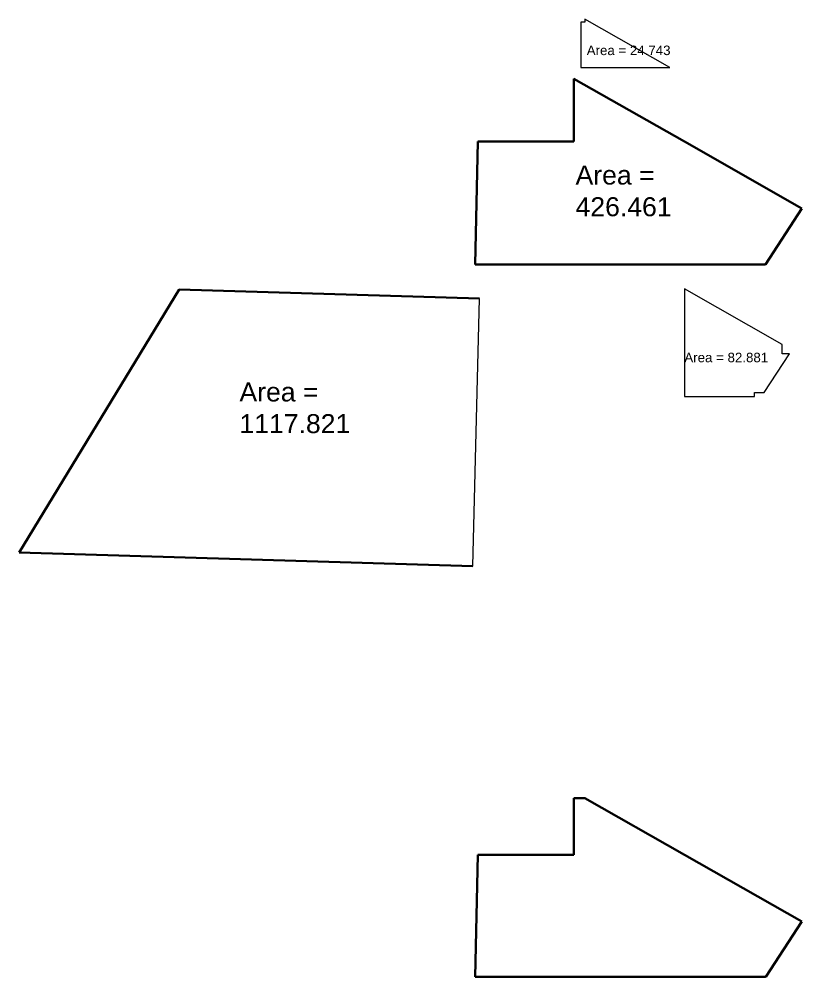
# Model space of a CAD drawing. Header units: inches. Extents: x 4069 to 291496, y -47643 to 12535.
# Drawn here: x 119770 to 120758, y -22708 to -21499 of the extents above; entities that cross this region are included whole.
import ezdxf

# ---------------------------------------------------------------- set-up
doc = ezdxf.new("R2010")
doc.units = ezdxf.units.IN
doc.header["$LTSCALE"] = 5
doc.header["$MEASUREMENT"] = 0
doc.layers.add('A-WALL', color=7, linetype='Continuous', lineweight=9)
doc.styles.get("Standard").update_dxf_attribs({"font": 'arial.ttf'})

msp = doc.modelspace()

# ---------------------------------------------------------------- linework, layer by layer
at = {"layer": 'A-WALL', "lineweight": 30}
for p, q in [((120469.79373, -21574.20031), (120469.79373, -21653.54256)), ((120469.79373, -21574.20031), (120609.36052, -21653.54256)), ((120345.22737, -21808.82489), (120348.90746, -21653.54256)), ((120348.90746, -21653.54256), (120469.79373, -21653.54256)), ((120609.36052, -21653.54256), (120757.6064, -21737.81878)), ((120757.6064, -21737.81878), (120711.7236, -21808.82489)), ((120711.7236, -21808.82489), (120345.22737, -21808.82489)), ((119769.8616, -22172.57904), (119971.78348, -21840.45667)), ((120350.6147, -21851.7664), (119971.78348, -21840.45667)), ((119769.8616, -22172.57904), (120342.60642, -22189.67791)), ((120469.79373, -22482.71789), (120469.79373, -22554.10129)), ((120483.79373, -22482.71789), (120469.79373, -22482.71789)), ((120483.79373, -22482.71789), (120609.36052, -22554.10129)), ((120345.25107, -22708.38362), (120348.90746, -22554.10129)), ((120348.90746, -22554.10129), (120469.79373, -22554.10129)), ((120609.36052, -22554.10129), (120757.6064, -22638.37751)), ((120757.6064, -22638.37751), (120712.36978, -22708.38362)), ((120711.7236, -22708.38362), (120345.25107, -22708.38362))]:
    msp.add_line(p, q, dxfattribs=at)
at = {"layer": 'A-WALL', "ltscale": 5}
for points in [[(120483.79373, -21498.89569), (120483.79373, -21502.54303), (120478.79373, -21502.54303), (120478.79373, -21523.92642), (120478.79373, -21559.92642), (120483.79373, -21559.92642), (120591.14969, -21559.92642)], [(120609.36052, -21653.54256), (120469.79373, -21574.20031), (120469.79373, -21653.54256), (120348.90746, -21653.54256), (120345.22737, -21808.82489), (120711.7236, -21808.82489), (120757.6064, -21737.81878)], [(120350.6147, -21851.7664), (119971.78348, -21840.45667), (119769.8616, -22172.57904), (120342.60642, -22189.67791)], [(120741.83349, -21921.37778), (120732.74716, -21921.37778), (120732.74716, -21909.77159), (120609.36052, -21839.62759), (120609.36052, -21843.27492), (120609.36052, -21970.55725), (120609.36052, -21975.55725), (120697.7236, -21975.55725), (120697.7236, -21970.55725), (120710.05466, -21970.55725)], [(120757.6064, -22638.37751), (120609.36052, -22554.10129), (120483.79373, -22482.71789), (120469.79373, -22482.71789), (120469.79373, -22554.10129), (120348.90746, -22554.10129), (120345.25107, -22708.38362), (120712.36978, -22708.38362)]]:
    msp.add_lwpolyline(points, close=True, dxfattribs=at)

# ---------------------------------------------------------------- texts
at = {"layer": 'A-WALL', "ltscale": 5, "attachment_point": 1}
for s, insert, char_height in [('Area = 24.743', (120486.14026, -21532.27837), 12), ('Area = 426.461', (120472.04848, -21683.78229), 24), ('Area = 82.881', (120609.36052, -21920.19886), 12), ('Area = 1117.821', (120047.89094, -21957.71426), 24)]:
    msp.add_mtext_dynamic_manual_height_columns(s, width=196.0498958, gutter_width=1, heights=[0], dxfattribs=dict(at, insert=insert, char_height=char_height))

doc.saveas('drawing.dxf')
